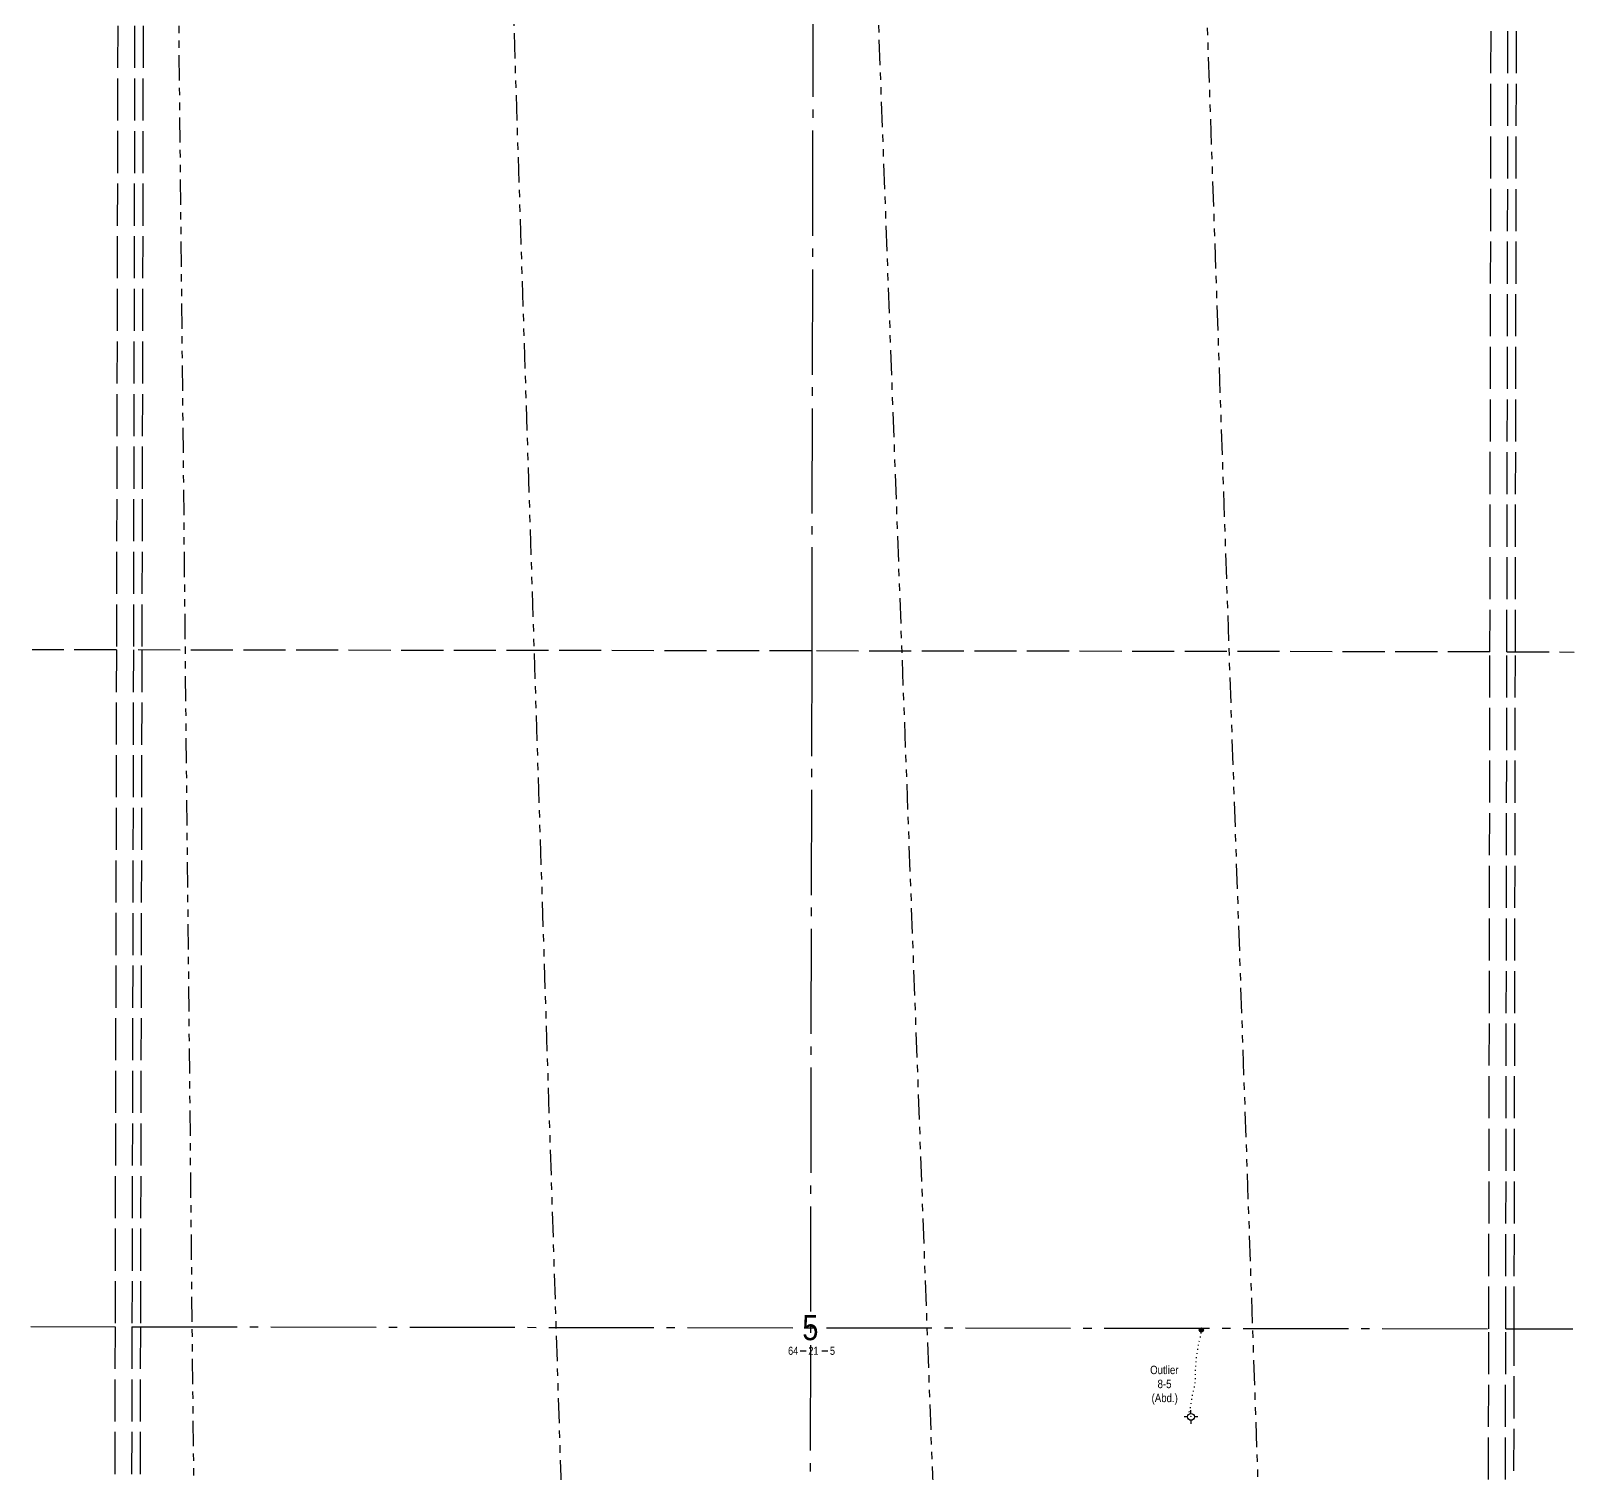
# Model space of a CAD drawing. Extents: x 488725 to 500076, y 6037625 to 6043497.
# Drawn here: x 490063 to 491896, y 6039986 to 6041700 of the extents above; entities that cross this region are included whole.
import ezdxf
from ezdxf.enums import TextEntityAlignment as Align

# ---------------------------------------------------------------- set-up
doc = ezdxf.new("R2010")
doc.units = 0
doc.header["$LTSCALE"] = 5
for name, pattern in [('foc-DOT', [1, 0.2, -0.8]), ('foc-DRILLPATH', [14.75, 6, -1.75, 1.75, -1.75, 1.75, -1.75]), ('foc-QUARTERLINE', [33, 25, -3, 2, -3]), ('foc-UNSURVEYED', [12.5, 10, -2.5])]:
    doc.linetypes.add(name, pattern=pattern)
for name, color, linetype in [('10', 1, 'Continuous'), ('9', 3, 'Continuous'), ('ABADATA-DRILL-T', 8, 'Continuous'), ('AS-DRILL', 8, 'foc-DOT'), ('L-QSEC', 8, 'foc-QUARTERLINE'), ('L-SECLBL', 7, 'Continuous'), ('L-USEC', 7, 'foc-UNSURVEYED'), ('P-PDRILLPATH', 12, 'foc-DRILLPATH')]:
    doc.layers.add(name, color=color, linetype=linetype)
doc.styles.add('80L', font='ARIALN.TTF', dxfattribs={"height": 10})
doc.styles.add('SIMPLEX', font='ARIALN.TTF')

# ---------------------------------------------------------------- blocks, each defined once
blk = doc.blocks.new('L-SECLBL')
at = {"layer": '9', "color": 7}
for p, q in [((-5.1, -27.8), (-12.3, -27.8)), ((20.7, -27.8), (13.5, -27.8))]:
    blk.add_line(p, q, dxfattribs=at)
at = {"layer": '10', "color": 2, "style": 'SIMPLEX'}
blk.add_attdef('SEC', text='', height=30, dxfattribs=at).set_placement((0, 0), align=Align.MIDDLE)
at = {"layer": '10', "color": 5, "style": '80L'}
blk.add_attdef('TWP', text='', height=9.5, dxfattribs=at).set_placement((-14.4, -27.4), align=Align.MIDDLE_RIGHT)
blk.add_attdef('RGE', text='', height=9.5, dxfattribs=at).set_placement((3.6, -27.4), align=Align.MIDDLE_CENTER)
blk.add_attdef('MER', text='', height=9.5, dxfattribs=at).set_placement((23.2, -27.4), align=Align.MIDDLE_LEFT)
blk = doc.blocks.new('GABD')
for p, q in [((-0.81, 0), (-1.62, 0)), ((0, 0.81), (0, 1.62)), ((1.62, 0), (0.81, 0)), ((0, -0.81), (0, -1.62))]:
    blk.add_line(p, q)
blk.add_circle((0, 0), 0.8)
blk = doc.blocks.new('BH-Existing')
at = {"layer": 'ABADATA-DRILL-T'}
h = blk.add_hatch(color=256, dxfattribs=at)
h.dxf.hatch_style = 1
edge = h.paths.add_edge_path()
edge.add_arc((0, 0), 0.5, 0, 360)
blk.add_circle((0, 0), 0.5, dxfattribs=at)

msp = doc.modelspace()

# ---------------------------------------------------------------- linework, layer by layer
at = {"layer": 'AS-DRILL', "flags": 128}
msp.add_lwpolyline([(491440.739, 6040053.613), (491440.739, 6040053.613), (491440.779, 6040053.533), (491441.008, 6040053.092), (491441.378, 6040052.692), (491441.708, 6040052.901), (491441.959, 6040053.601), (491441.94, 6040054.251), (491441.642, 6040054.821), (491441.453, 6040055.492), (491441.224, 6040056.352), (491440.806, 6040057.133), (491440.026, 6040057.374), (491439.636, 6040056.995), (491439.545, 6040056.605), (491439.474, 6040056.415), (491439.425, 6040056.555), (491439.355, 6040056.896), (491439.236, 6040057.416), (491439.177, 6040057.546), (491439.147, 6040057.626), (491439.147, 6040057.746), (491439.197, 6040057.926), (491439.288, 6040058.206), (491439.379, 6040058.576), (491439.489, 6040059.015), (491439.65, 6040059.555), (491439.852, 6040060.235), (491440.113, 6040061.024), (491440.385, 6040061.904), (491440.657, 6040062.893), (491440.919, 6040063.993), (491441.171, 6040065.222), (491441.394, 6040066.592), (491441.607, 6040068.132), (491441.83, 6040069.791), (491442.053, 6040071.551), (491442.326, 6040073.42), (491442.64, 6040075.33), (491442.954, 6040077.269), (491443.348, 6040079.298), (491443.852, 6040081.457), (491444.426, 6040083.766), (491445.041, 6040086.235), (491445.595, 6040088.854), (491446.051, 6040091.603), (491446.366, 6040094.453), (491446.531, 6040097.332), (491446.597, 6040100.162), (491446.652, 6040102.942), (491446.737, 6040105.662), (491446.852, 6040108.312), (491446.937, 6040110.912), (491447.052, 6040113.442), (491447.256, 6040115.901), (491447.521, 6040118.321), (491447.775, 6040120.73), (491448.01, 6040123.04), (491448.224, 6040125.179), (491448.477, 6040127.179), (491448.821, 6040129.088), (491449.174, 6040130.858), (491449.498, 6040132.577), (491449.831, 6040134.266), (491450.074, 6040135.896), (491450.237, 6040137.426), (491450.399, 6040138.865), (491450.642, 6040140.155), (491450.924, 6040141.275), (491451.216, 6040142.304), (491451.488, 6040143.333), (491451.76, 6040144.353), (491452.032, 6040145.312), (491452.253, 6040146.162), (491452.455, 6040146.962), (491452.656, 6040147.761), (491452.828, 6040148.511), (491452.969, 6040149.231), (491453.09, 6040149.88), (491453.302, 6040151.13), (491453.414, 6040151.77), (491453.525, 6040152.38), (491453.596, 6040152.89), (491453.677, 6040153.589), (491453.739, 6040154.619), (491453.691, 6040155.819), (491453.702, 6040155.999)], dxfattribs=at)
at = {"layer": 'L-QSEC'}
for p, q in [((490993.859, 6042571.009), (490990.808, 6040962.788)), ((490990.808, 6040962.788), (490987.758, 6039354.572)), ((490063.356, 6040159.975), (490163.305, 6040159.833)), ((490183.414, 6040159.805), (491795.156, 6040157.546)), ((491815.266, 6040157.517), (491895.104, 6040157.405))]:
    msp.add_line(p, q, dxfattribs=at)
at = {"layer": 'L-USEC'}
for p, q in [((490166.648, 6041768.058), (490164.975, 6040963.945)), ((490186.757, 6041768.016), (490185.085, 6040963.903)), ((490196.806, 6041768.016), (490195.135, 6040963.903)), ((491796.534, 6040961.657), (491797.913, 6041765.768)), ((491816.644, 6040961.622), (491818.023, 6041765.733)), ((491826.693, 6040961.615), (491828.073, 6041765.725)), ((490164.975, 6040963.945), (490065.027, 6040964.087)), ((490164.975, 6040963.945), (490163.305, 6040159.833)), ((490185.085, 6040963.903), (490183.414, 6040159.791)), ((490990.808, 6040962.788), (490185.085, 6040963.917)), ((490195.135, 6040963.903), (490193.464, 6040159.79)), ((491796.534, 6040961.657), (490990.808, 6040962.788)), ((491795.156, 6040157.546), (491796.534, 6040961.657)), ((491815.266, 6040157.511), (491816.644, 6040961.622)), ((491816.644, 6040961.63), (491896.482, 6040961.516)), ((491825.315, 6040157.504), (491826.693, 6040961.615)), ((490163.305, 6040159.833), (490161.632, 6039355.729)), ((490183.414, 6040159.791), (490181.742, 6039355.701)), ((490193.464, 6040159.79), (490191.813, 6039365.736)), ((491793.777, 6039353.443), (491795.156, 6040157.546)), ((491813.886, 6039353.415), (491815.266, 6040157.511)), ((491823.953, 6039363.451), (491825.315, 6040157.504))]:
    msp.add_line(p, q, dxfattribs=at)
at = {"layer": 'P-PDRILLPATH', "flags": 128}
for points in [[(490924.011, 6042862.318), (490234.241, 6042163.654), (490278.542, 6037827.265)], [(490926.61, 6042858.144), (490615.229, 6042377.619), (490762.541, 6037826.57)], [(490929.214, 6042853.961), (491044.23, 6042400.616), (491214.547, 6037825.932)], [(490931.815, 6042849.784), (491437.235, 6042376.621), (491595.552, 6037825.393)]]:
    msp.add_lwpolyline(points, dxfattribs=at)

# ---------------------------------------------------------------- block references
at = {"layer": 'ABADATA-DRILL-T', "xscale": 4.994758574182849, "yscale": 4.994758574182849, "zscale": 4.994758574182849}
msp.add_blockref('BH-Existing', (491453.702, 6040155.999), dxfattribs=at)
at = {"layer": 'ABADATA-DRILL-T', "linetype": 'Continuous', "xscale": 4.9974073, "yscale": 4.9974073, "zscale": 4.9974073}
msp.add_blockref('GABD', (491441.378, 6040052.692), dxfattribs=at)
at = {"layer": 'L-SECLBL', "xscale": 1.000521411728508, "yscale": 1.000521411728508, "zscale": 1.000521411728508}
msp.add_blockref('L-SECLBL', (490989.283, 6040158.675), dxfattribs=at).add_auto_attribs({'SEC': '5', 'TWP': '64', 'RGE': '21', 'MER': '5'})

# ---------------------------------------------------------------- texts
at = {"layer": 'ABADATA-DRILL-T', "linetype": 'Continuous', "insert": (491392.492, 6040113.556), "char_height": 9.98952, "attachment_point": 1, "style": '80L'}
msp.add_mtext_dynamic_manual_height_columns('\\pi0.34836;Outlier\\P\\pi9.1897,t39.158;8-5\\P\\pi2.103,tz;(Abd.)', width=33.98375, gutter_width=200.105, heights=[0], dxfattribs=at)

doc.saveas('drawing.dxf')
